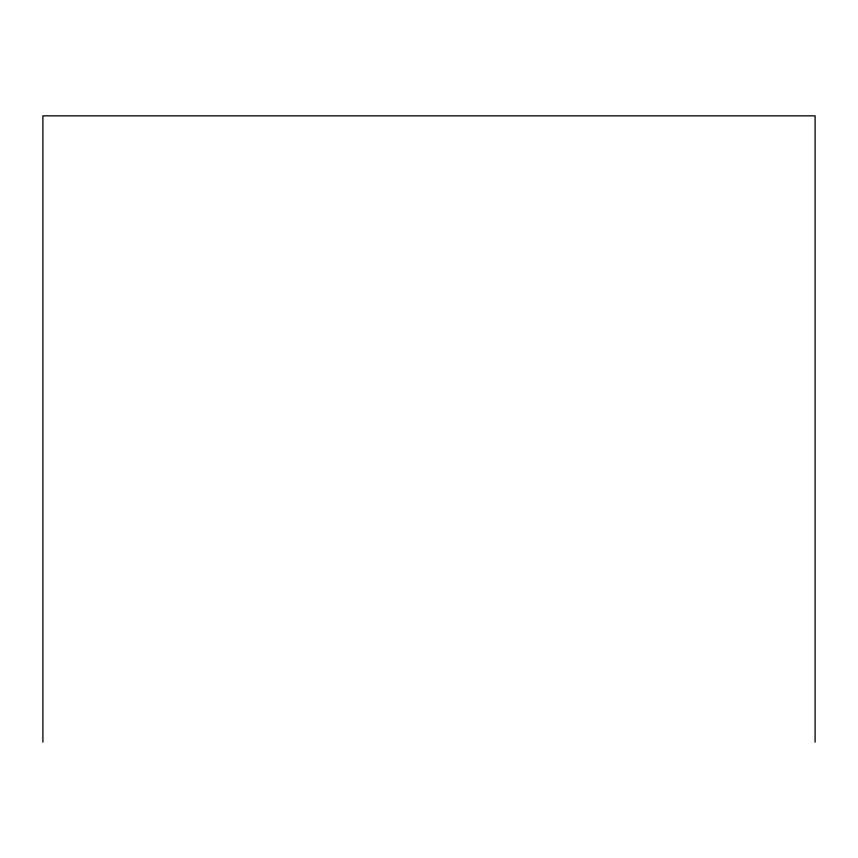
<?xml version="1.0" encoding="UTF-8"?>
<svg xmlns="http://www.w3.org/2000/svg" width="858" height="858" viewBox="0 0 858 858"><rect width="100%" height="100%" fill="white"/><g stroke="black" fill="none" stroke-linecap="round" stroke-linejoin="round"><path stroke-width="1.29" d="M815.1 742.159L815.1 115.841L42.9 115.841L42.9 742.159"/></g></svg>
